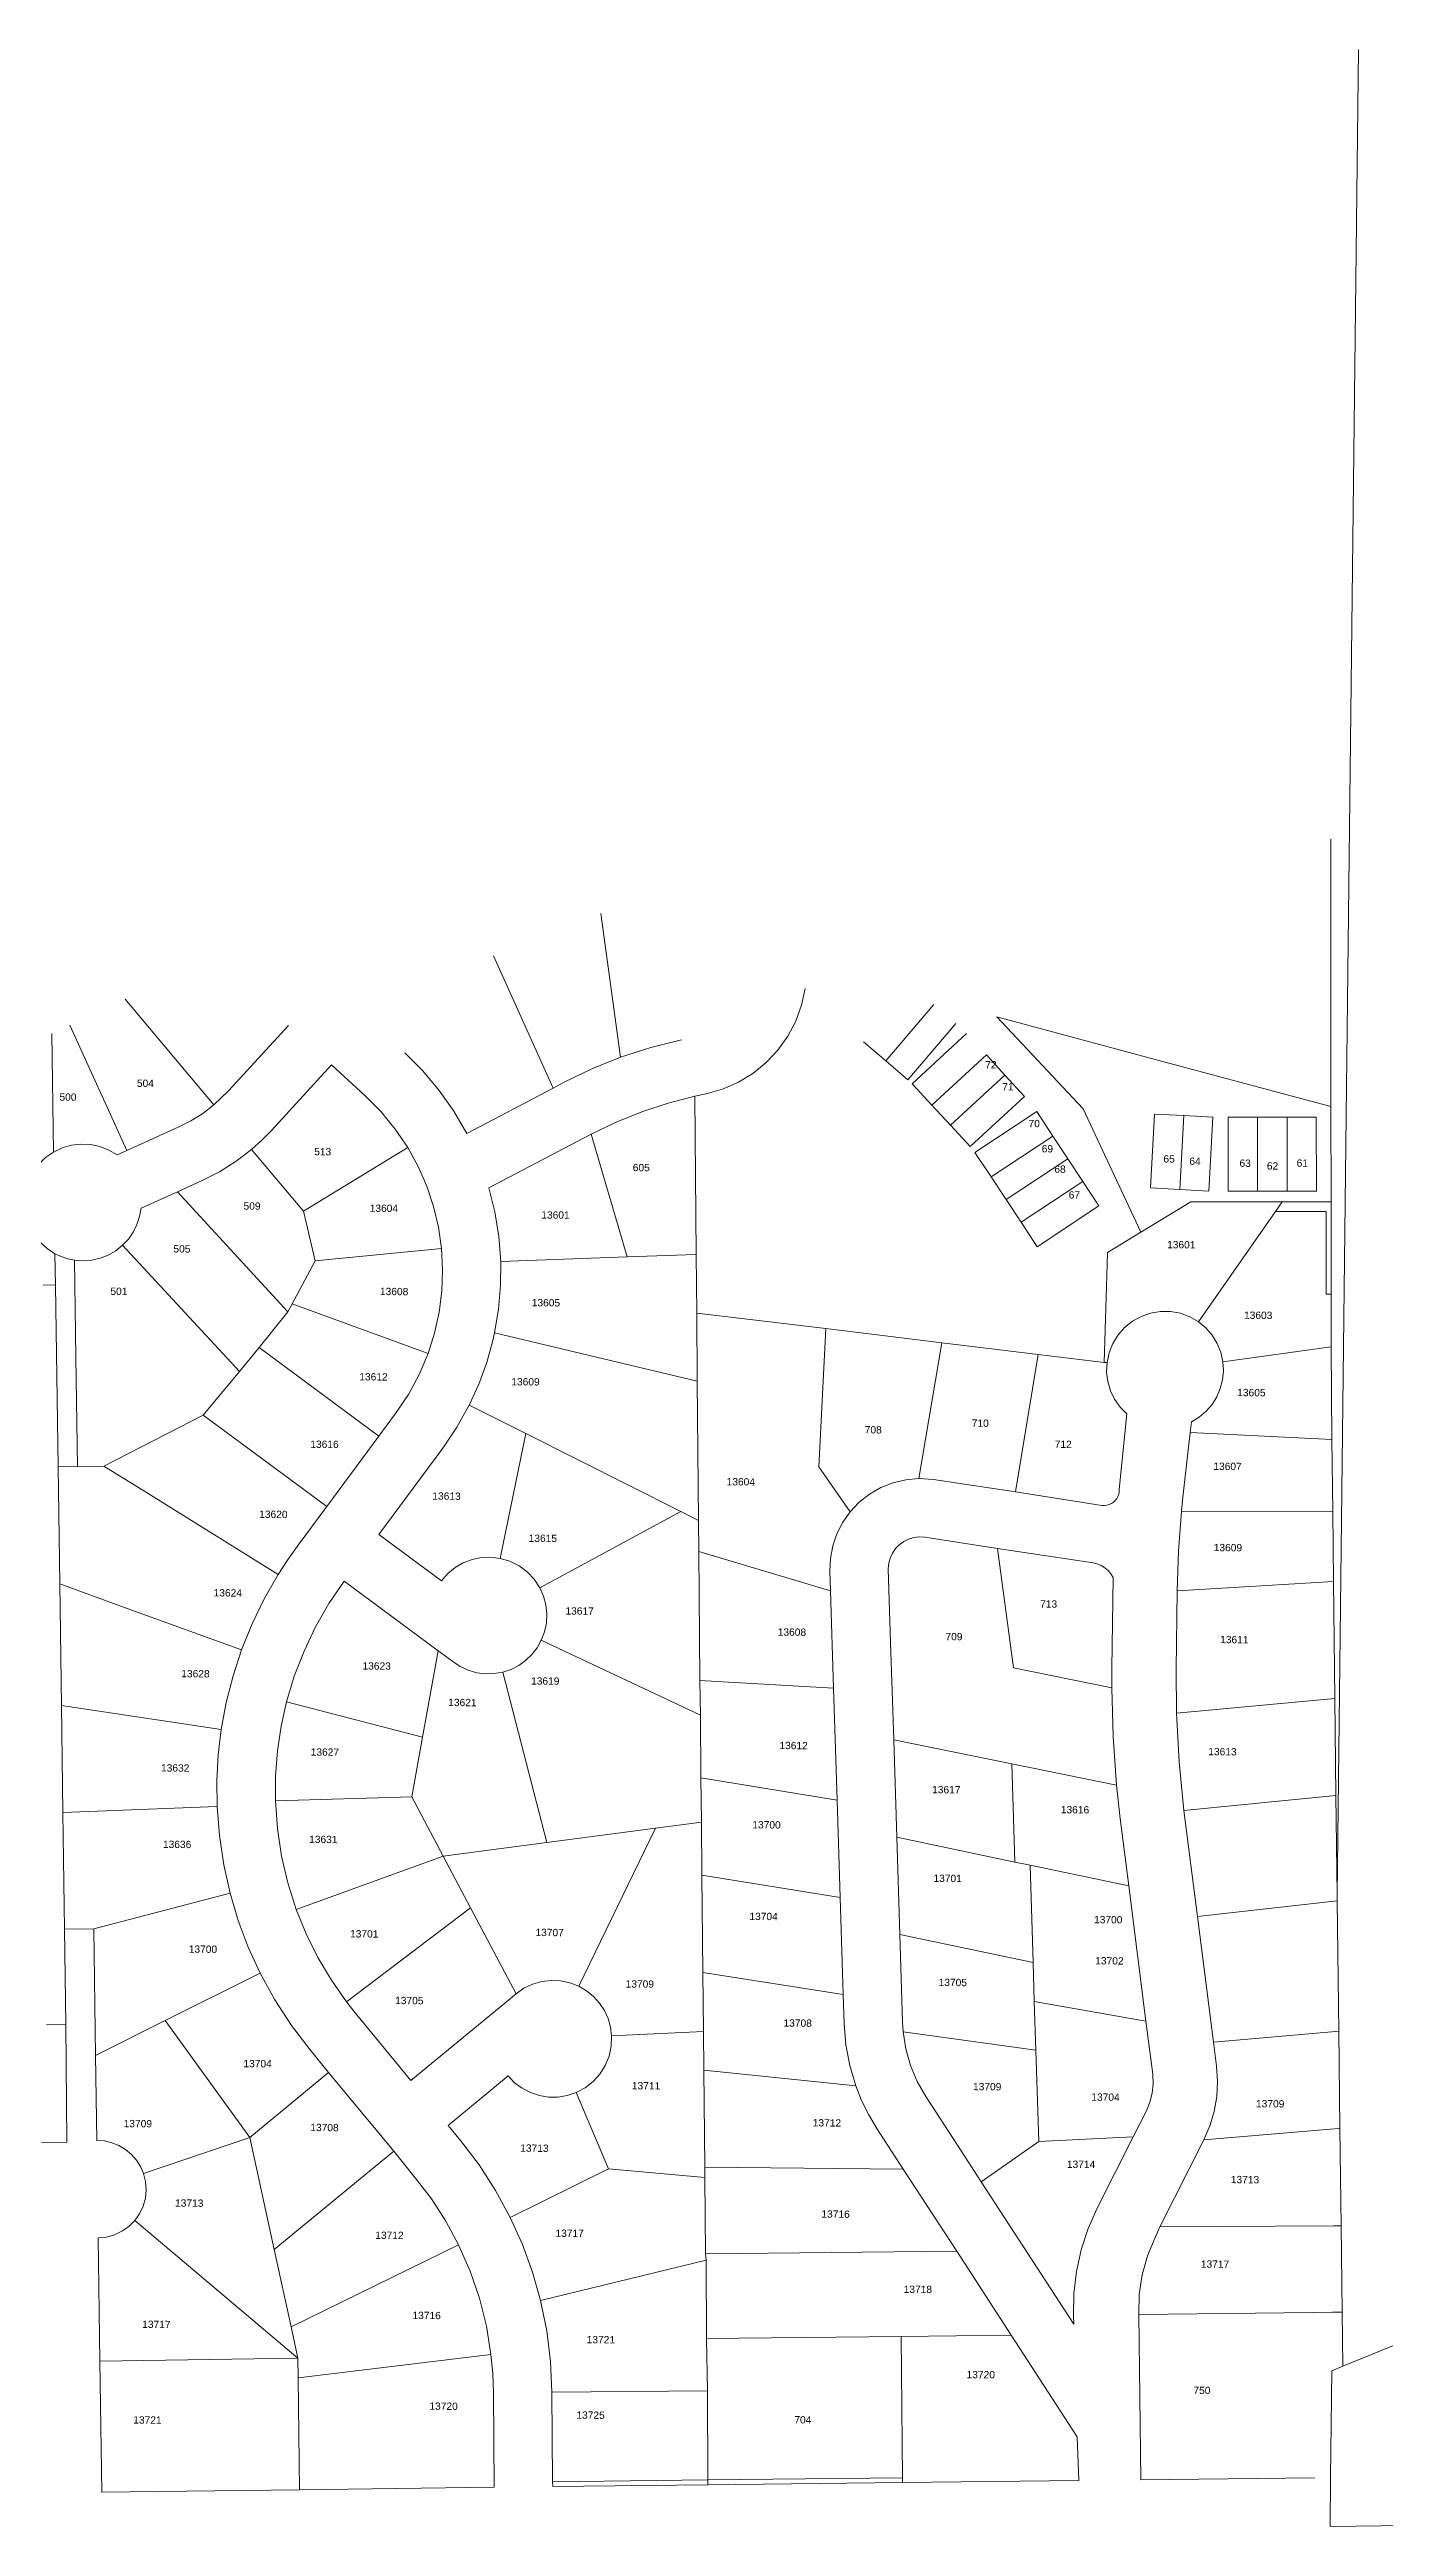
# Model space of a CAD drawing. Header units: feet. Extents: x 2808417 to 2820762, y 948624 to 970780.
# Drawn here: x 2814764 to 2816135, y 968236 to 970780 of the extents above; entities that cross this region are included whole.
import ezdxf
from ezdxf.enums import TextEntityAlignment as Align

# ---------------------------------------------------------------- set-up
doc = ezdxf.new("R2010")
doc.units = ezdxf.units.FT
doc.header["$LTSCALE"] = 0.015
doc.header["$MEASUREMENT"] = 0
doc.layers.add('Dakota County Addresses', color=7, linetype='Continuous')
doc.layers.add('Dakota County Parcels', color=7, linetype='Continuous')
doc.styles.add('Dimensions 100', font='arial.ttf')

# ---------------------------------------------------------------- blocks, each defined once
blk = doc.blocks.new('ACMAP_ANN_TEMPLATE_Dakota County Addresses')
at = {"layer": 'Dakota County Addresses', "style": 'Dimensions 100'}
blk.add_attdef('DakotaCountyAddress', text='', height=50, dxfattribs=at).set_placement((0, 0), align=Align.CENTER)

msp = doc.modelspace()

# ---------------------------------------------------------------- linework, layer by layer
at = {"layer": 'Dakota County Parcels', "lineweight": 5}
for p, q in [((2816086.6, 968885.1), (2816108.5, 970780.2)), ((2816080.2, 969694.7), (2816080, 969969.3)), ((2815330.5, 969892.9), (2815350.6, 969745.2)), ((2815220.4, 969849.3), (2815281.4, 969713.6)), ((2814842.1, 969804.8), (2814933.2, 969696.5)), ((2814785.3, 969778.3), (2814843.7, 969649.4)), ((2814948, 969710.6), (2815009.8, 969777.9)), ((2815623, 969741.6), (2815672.3, 969799.4)), ((2815645.8, 969722.2), (2815695.1, 969779.9)), ((2815737, 969786.6), (2815825.7, 969692.3)), ((2815737, 969786.6), (2815899.6, 969743.1)), ((2814768.4, 969647.9), (2814766.7, 969769.7)), ((2815600.2, 969761.1), (2815623, 969741.6)), ((2815650.2, 969718.1), (2815706, 969769.6)), ((2814992.2, 969670.1), (2815054, 969737.4)), ((2815054, 969737.4), (2815088.6, 969705.6)), ((2815623, 969741.6), (2815645.8, 969722.2)), ((2815670.5, 969696.1), (2815726.4, 969747.6)), ((2815689.5, 969675.5), (2815745.4, 969727)), ((2815726.4, 969747.6), (2815745.4, 969727)), ((2815745.4, 969727), (2815765.7, 969705)), ((2815899.6, 969743.1), (2816080.2, 969694.7)), ((2814933.2, 969696.5), (2814948, 969710.6)), ((2815192.9, 969667.1), (2815281.4, 969713.6)), ((2815281.4, 969713.6), (2815292.7, 969719.5)), ((2815426.9, 969705.3), (2815438.7, 969707.8)), ((2815428.4, 969542.6), (2815426.9, 969705.3)), ((2815650.2, 969718.1), (2815670.5, 969696.1)), ((2815709.9, 969653.5), (2815765.7, 969705)), ((2814843.7, 969649.4), (2814896.4, 969673.3)), ((2815670.5, 969696.1), (2815689.5, 969675.5)), ((2815689.5, 969675.5), (2815709.9, 969653.5)), ((2815714.7, 969647.5), (2815778.2, 969689.4)), ((2815778.2, 969689.4), (2815794.7, 969664.3)), ((2815825.7, 969692.3), (2815885.1, 969565.5)), ((2815894.9, 969611.1), (2815899, 969686.9)), ((2815899, 969686.9), (2815929.1, 969685.3)), ((2815925, 969609.4), (2815929.1, 969685.3)), ((2815929.1, 969685.3), (2815959.1, 969683.7)), ((2815959.1, 969683.7), (2815955, 969607.8)), ((2815974.7, 969683.7), (2816004.9, 969683.7)), ((2815974.8, 969607.7), (2815974.7, 969683.7)), ((2816004.9, 969683.7), (2816035.1, 969683.7)), ((2816004.9, 969607.7), (2816004.9, 969683.7)), ((2816035.1, 969683.7), (2816065.2, 969683.7)), ((2816035.2, 969607.7), (2816035.1, 969683.7)), ((2816065.2, 969683.7), (2816065.3, 969607.8)), ((2816080.3, 969596.8), (2816080.2, 969694.7)), ((2814833.7, 969644.9), (2814843.7, 969649.4)), ((2814971.9, 969650.6), (2815025.2, 969587.2)), ((2815025.2, 969587.2), (2815132.3, 969652.4)), ((2815215.6, 969611.2), (2815320.6, 969666.4)), ((2815320.6, 969666.4), (2815357.6, 969540.1)), ((2815714.7, 969647.5), (2815731.2, 969622.5)), ((2815731.2, 969622.5), (2815794.7, 969664.3)), ((2815794.7, 969664.3), (2815810.1, 969640.9)), ((2815731.2, 969622.5), (2815746.6, 969599.1)), ((2815746.6, 969599.1), (2815810.1, 969640.9)), ((2815810.1, 969640.9), (2815825.5, 969617.6)), ((2814858.4, 969590.2), (2814895.8, 969607.1)), ((2814895.8, 969607.1), (2814921.2, 969618.6)), ((2814895.8, 969607.1), (2815009.1, 969483.7)), ((2815746.6, 969599.1), (2815762.1, 969575.7)), ((2815762.1, 969575.7), (2815825.5, 969617.6)), ((2815825.5, 969617.6), (2815842, 969592.5)), ((2815885.1, 969565.5), (2815936.3, 969596.7)), ((2815894.9, 969611.1), (2815925, 969609.4)), ((2815925, 969609.4), (2815955, 969607.8)), ((2815936.3, 969596.7), (2816030.3, 969596.7)), ((2815974.8, 969607.7), (2816004.9, 969607.7)), ((2816004.9, 969607.7), (2816035.2, 969607.7)), ((2816023.3, 969586.7), (2816030.3, 969596.7)), ((2816030.3, 969596.7), (2816080.3, 969596.8)), ((2816035.2, 969607.7), (2816065.3, 969607.8)), ((2816080.4, 969501.8), (2816080.3, 969596.8)), ((2815025.2, 969587.2), (2815037, 969536.2)), ((2815762.1, 969575.7), (2815778.6, 969550.7)), ((2815778.6, 969550.7), (2815842, 969592.5)), ((2815944.2, 969473.6), (2816023.3, 969586.7)), ((2816075.3, 969586.8), (2816023.3, 969586.7)), ((2816075.4, 969501.8), (2816075.3, 969586.8)), ((2814839.4, 969552.1), (2814959.3, 969422.4)), ((2815037, 969536.2), (2815166.8, 969548.8)), ((2815850.9, 969544.8), (2815885.1, 969565.5)), ((2814770.4, 969511.2), (2814769.9, 969543.5)), ((2815013.5, 969492.1), (2815037, 969536.2)), ((2815227.8, 969535.6), (2815357.6, 969540.1)), ((2815357.6, 969540.1), (2815428.4, 969542.6)), ((2815429, 969482.5), (2815428.4, 969542.6)), ((2814757.9, 969511.4), (2814770.4, 969511.2)), ((2814773.1, 969324.5), (2814770.4, 969511.2)), ((2816075.4, 969501.8), (2816080.4, 969501.8)), ((2816080.4, 969447.8), (2816080.4, 969501.8)), ((2814979.5, 969447.2), (2815009.1, 969483.7)), ((2815009.1, 969483.7), (2815013.5, 969492.1)), ((2815013.5, 969492.1), (2815153.1, 969441.1)), ((2815429, 969482.5), (2815561.6, 969466.5)), ((2815429.5, 969412.7), (2815429, 969482.5)), ((2814959.3, 969422.4), (2814979.5, 969447.2)), ((2814979.5, 969447.2), (2815102.6, 969356)), ((2815219.7, 969454.4), (2815221.4, 969462.2)), ((2815221.4, 969462.2), (2815429.5, 969412.7)), ((2815554.5, 969324.5), (2815561.6, 969466.5)), ((2815561.6, 969466.5), (2815680.7, 969452.1)), ((2815657.1, 969312.5), (2815680.7, 969452.1)), ((2815680.7, 969452.1), (2815779.7, 969440.1)), ((2815969.3, 969432.5), (2816080.4, 969447.8)), ((2816081.1, 969352.8), (2816080.4, 969447.8)), ((2814922.2, 969377.8), (2814959.3, 969422.4)), ((2815756.2, 969298.9), (2815779.7, 969440.1)), ((2815779.7, 969440.1), (2815847.3, 969431.9)), ((2815847.3, 969431.9), (2815850.3, 969431.6)), ((2815430.8, 969269.4), (2815429.5, 969412.7)), ((2814820.3, 969325.2), (2814922.2, 969377.8)), ((2814922.2, 969377.8), (2815049.1, 969283.8)), ((2815102.6, 969356), (2815119.8, 969379.3)), ((2815195.4, 969387.9), (2815253.4, 969358.7)), ((2815862.8, 969301.4), (2815870.6, 969379)), ((2815935.8, 969360), (2815937, 969370.9)), ((2815049.1, 969283.8), (2815102.6, 969356)), ((2815102.6, 969255.2), (2815168.1, 969343.6)), ((2815227.1, 969230.6), (2815253.4, 969358.7)), ((2815253.4, 969358.7), (2815412.6, 969278.6)), ((2815928.3, 969293.5), (2815935.8, 969360)), ((2815935.8, 969360), (2816081.1, 969352.8)), ((2816082, 969278.8), (2816081.1, 969352.8)), ((2814773.1, 969324.5), (2814793, 969324.8)), ((2814774.8, 969204.5), (2814773.1, 969324.5)), ((2814793, 969324.8), (2814820.3, 969325.2)), ((2815554.5, 969324.5), (2815586.5, 969278.5)), ((2815672.1, 969311.5), (2815657.1, 969312.5)), ((2815672.1, 969311.5), (2815756.2, 969298.9)), ((2815756.2, 969298.9), (2815845.1, 969285)), ((2815928.3, 969293.5), (2815926.7, 969279)), ((2815018.7, 969242.7), (2815049.1, 969283.8)), ((2815267.9, 969200.4), (2815412.6, 969278.6)), ((2815412.6, 969278.6), (2815430.8, 969269.4)), ((2815431, 969237.8), (2815430.8, 969269.4)), ((2815926.7, 969279), (2816082, 969278.8)), ((2816082.9, 969206.8), (2816082, 969278.8)), ((2815102.6, 969255.2), (2815166.9, 969207.6)), ((2815663.1, 969252.2), (2815737.7, 969240.8)), ((2815737.7, 969240.8), (2815836, 969225.9)), ((2815737.7, 969240.8), (2815754.3, 969118.2)), ((2815431, 969237.8), (2815566.4, 969197.2)), ((2815432.3, 969105.1), (2815431, 969237.8)), ((2815565.8, 969217.2), (2815566.4, 969197.2)), ((2815625.7, 969219.9), (2815628.1, 969144.1)), ((2814776.6, 969079.6), (2814774.8, 969204.5)), ((2815066.9, 969207), (2815163.3, 969135.6)), ((2815566.4, 969197.2), (2815569.5, 969097.3)), ((2815855.2, 969117.5), (2815856.5, 969211)), ((2815921.2, 969116.6), (2815922.2, 969197.2)), ((2815922.2, 969197.2), (2816082.9, 969206.8)), ((2816084.2, 969086.8), (2816082.9, 969206.8)), ((2815269.4, 969146.4), (2815432.7, 969069.6)), ((2815628.1, 969144.1), (2815631.2, 969044.2)), ((2815147.3, 969047), (2815163.3, 969135.6)), ((2815163.3, 969135.6), (2815178.4, 969124.5)), ((2815230, 969113.8), (2815275.1, 968938.8)), ((2815754.3, 969118.2), (2815855.1, 969097.5)), ((2815855.2, 969117.5), (2815855.1, 969097.5)), ((2815921.2, 969116.6), (2815921.6, 969071.5)), ((2815432.7, 969069.6), (2815432.3, 969105.1)), ((2815432.3, 969105.1), (2815569.5, 969097.3)), ((2815569.5, 969097.3), (2815573.1, 968982.4)), ((2814776.6, 969079.6), (2814940.8, 969054.9)), ((2814778.1, 968969.6), (2814776.6, 969079.6)), ((2815007.8, 969083.3), (2815147.3, 969047)), ((2815433.3, 969005.1), (2815432.7, 969069.6)), ((2815921.6, 969071.5), (2816084.2, 969086.8)), ((2816085.4, 968986.9), (2816084.2, 969086.8)), ((2815136.3, 968985.8), (2815147.3, 969047)), ((2815631.2, 969044.2), (2815752.7, 969019.5)), ((2815631.2, 969044.2), (2815634.3, 968944.3)), ((2815752.7, 969019.5), (2815860.1, 968997.7)), ((2815755.6, 968918.7), (2815752.7, 969019.5)), ((2814996.4, 968981.4), (2815136.3, 968985.8)), ((2815136.3, 968985.8), (2815168.6, 968924.8)), ((2815433.3, 969005.1), (2815573.1, 968982.4)), ((2815433.7, 968959.6), (2815433.3, 969005.1)), ((2815860.1, 968997.7), (2815863.9, 968963.5)), ((2815929.3, 968971.8), (2816085.4, 968986.9)), ((2816086.6, 968885.1), (2816085.4, 968986.9)), ((2814778.1, 968969.6), (2814936.5, 968975.9)), ((2814779.8, 968849.6), (2814778.1, 968969.6)), ((2815573.1, 968982.4), (2815576.2, 968882.4)), ((2815863.9, 968963.5), (2815872.7, 968894.1)), ((2815929.3, 968971.8), (2815943.2, 968862.7)), ((2815168.6, 968924.8), (2815275.1, 968938.8)), ((2815275.1, 968938.8), (2815386.7, 968953.5)), ((2815307.9, 968791.1), (2815386.7, 968953.5)), ((2815386.7, 968953.5), (2815433.7, 968959.6)), ((2815434.3, 968905.1), (2815433.7, 968959.6)), ((2815634.3, 968944.3), (2815637.4, 968844.3)), ((2815634.3, 968944.3), (2815755.6, 968918.7)), ((2815017.7, 968870.1), (2815168.6, 968924.8)), ((2815168.6, 968924.8), (2815196.7, 968871.8)), ((2815755.6, 968918.7), (2815771.3, 968915.4)), ((2815774.4, 968815.5), (2815771.3, 968915.4)), ((2815771.3, 968915.4), (2815872.7, 968894.1)), ((2814809.8, 968850.1), (2814949.8, 968886.6)), ((2815435.3, 968805.1), (2815434.3, 968905.1)), ((2815434.3, 968905.1), (2815576.2, 968882.4)), ((2815872.7, 968894.1), (2815890.3, 968755.2)), ((2816086.7, 968878.9), (2816086.6, 968885.1)), ((2815069.4, 968775.1), (2815196.7, 968871.8)), ((2815196.7, 968871.8), (2815243.5, 968783.4)), ((2815576.2, 968882.4), (2815579.3, 968782.5)), ((2815943.2, 968862.7), (2816086.7, 968878.9)), ((2815943.2, 968862.7), (2815959.5, 968733.8)), ((2816088.3, 968745.1), (2816086.7, 968878.9)), ((2814809.8, 968850.1), (2814779.8, 968849.6)), ((2814781.3, 968751.9), (2814779.8, 968849.6)), ((2814811.7, 968720.1), (2814809.8, 968850.1)), ((2815637.4, 968844.3), (2815774.4, 968815.5)), ((2815637.4, 968844.3), (2815640.2, 968754.4)), ((2815775.6, 968775.5), (2815774.4, 968815.5)), ((2814883.2, 968755.9), (2814980.6, 968804.7)), ((2815135.5, 968694.4), (2815243.5, 968783.4)), ((2815435.3, 968805.1), (2815579.3, 968782.5)), ((2815436, 968744.7), (2815435.3, 968805.1)), ((2815579.3, 968782.5), (2815580.3, 968752.5)), ((2815069.4, 968775.1), (2815078.3, 968763.9)), ((2815078.3, 968763.9), (2815135.5, 968694.4)), ((2815775.6, 968775.5), (2815890.3, 968755.2)), ((2815777.2, 968725.6), (2815775.6, 968775.5)), ((2814761.4, 968751.6), (2814781.3, 968751.9)), ((2814782, 968630.9), (2814781.3, 968751.9)), ((2814811.7, 968720.1), (2814883.2, 968755.9)), ((2814883.2, 968755.9), (2814970, 968635.9)), ((2815341.6, 968740.1), (2815436, 968744.7)), ((2815436.2, 968705.1), (2815436, 968744.7)), ((2815640.2, 968754.4), (2815640.9, 968744.4)), ((2815640.9, 968744.4), (2815777.2, 968725.6)), ((2815890.3, 968755.2), (2815897.2, 968700.7)), ((2815959.5, 968733.8), (2816085, 968744.8)), ((2815959.5, 968733.8), (2815962.6, 968709)), ((2816085, 968744.8), (2816088.3, 968745.1)), ((2816089.5, 968645.1), (2816088.3, 968745.1)), ((2814813, 968632.7), (2814811.7, 968720.1)), ((2815032, 968725.8), (2815051, 968702.6)), ((2815780.1, 968631.8), (2815777.2, 968725.6)), ((2814970, 968635.9), (2815051, 968702.6)), ((2815051, 968702.6), (2815117.8, 968621.6)), ((2815173.6, 968648.1), (2815235.4, 968699)), ((2815305.1, 968681.9), (2815338.3, 968603.6)), ((2815437.2, 968605.2), (2815436.2, 968705.1)), ((2815436.2, 968705.1), (2815592.3, 968688.9)), ((2815664.2, 968677.9), (2815696.7, 968627.8)), ((2815877.2, 968636.4), (2815890.7, 968663.1)), ((2814752, 968630.6), (2814782, 968630.9)), ((2814861, 968598.8), (2814970, 968635.9)), ((2814970, 968635.9), (2814995.1, 968520.6)), ((2815173.6, 968648.1), (2815186.3, 968632.7)), ((2815613.9, 968645.2), (2815641.1, 968603.3)), ((2815721.1, 968590.4), (2815780.1, 968631.8)), ((2815780.1, 968631.8), (2815877.2, 968636.4)), ((2815840.2, 968563.2), (2815877.2, 968636.4)), ((2815904.6, 968544.1), (2815949.6, 968633.4)), ((2815949.6, 968633.4), (2816083.9, 968644.6)), ((2816083.9, 968644.6), (2816089.5, 968645.1)), ((2816090.7, 968545.1), (2816089.5, 968645.1)), ((2814995.1, 968520.6), (2815117.8, 968621.6)), ((2815117.8, 968621.6), (2815140, 968594.5)), ((2815437.3, 968594.7), (2815437.2, 968605.2)), ((2815437.2, 968605.2), (2815641.1, 968603.3)), ((2815696.7, 968627.8), (2815721.1, 968590.4)), ((2815237.5, 968553.7), (2815338.3, 968603.6)), ((2815338.3, 968603.6), (2815437.3, 968594.7)), ((2815438.1, 968516.2), (2815437.3, 968594.7)), ((2815641.1, 968603.3), (2815695.9, 968519)), ((2815721.1, 968590.4), (2815816.1, 968444.2)), ((2816092.5, 968401), (2816521.9, 968576.8)), ((2814816.2, 968406.2), (2814814.4, 968532.7)), ((2814851.9, 968550.4), (2815019.4, 968409.1)), ((2815899.6, 968533.2), (2815904.6, 968544.1)), ((2815904.6, 968544.1), (2816082.7, 968545.1)), ((2816082.7, 968545.1), (2816090.7, 968545.1)), ((2816091.8, 968456.4), (2816090.7, 968545.1)), ((2814995.1, 968520.6), (2815012.4, 968441.3)), ((2815012.4, 968441.3), (2815184.4, 968525.6)), ((2815268.6, 968468.3), (2815438.5, 968509.7)), ((2815695.9, 968519), (2815438.1, 968516.2)), ((2815438.5, 968509.7), (2815438.1, 968516.2)), ((2815439, 968429.2), (2815438.5, 968509.7)), ((2815695.9, 968519), (2815752, 968432.7)), ((2815816.1, 968444.2), (2815815.8, 968452.7)), ((2815882.8, 968454.1), (2816061.8, 968456.1)), ((2815882.8, 968454.1), (2815884.9, 968284.2)), ((2816061.8, 968456.1), (2816081.7, 968456.3)), ((2816081.7, 968456.3), (2816091.8, 968456.4)), ((2816092.5, 968401), (2816091.8, 968456.4)), ((2815012.4, 968441.3), (2815019.4, 968409.1)), ((2815439, 968429.2), (2815638.9, 968431.4)), ((2815439.9, 968375.5), (2815439, 968429.2)), ((2815638.9, 968431.4), (2815752, 968432.7)), ((2815640.3, 968286.4), (2815638.9, 968431.4)), ((2815752, 968432.7), (2815819.7, 968328.5)), ((2815019.4, 968409.1), (2814816.2, 968406.2)), ((2814818.1, 968271.6), (2814816.2, 968406.2)), ((2815019.7, 968389.1), (2815019.4, 968409.1)), ((2815019.7, 968389.1), (2815217.7, 968413)), ((2816081, 968396.3), (2816092.5, 968401)), ((2815021.1, 968274.1), (2815019.7, 968389.1)), ((2815280.3, 968374.2), (2815439.9, 968375.5)), ((2815440.4, 968284.2), (2815439.9, 968375.5)), ((2815221.1, 968276.6), (2815220.3, 968373.7)), ((2815281, 968282.3), (2815280.3, 968374.2)), ((2815819.7, 968328.5), (2815821.2, 968283.4)), ((2814818.1, 968271.6), (2815021.1, 968274.1)), ((2815021.1, 968274.1), (2815221.1, 968276.6)), ((2815440.4, 968284.2), (2815281, 968282.3)), ((2815281.1, 968277.3), (2815281, 968282.3)), ((2815281.1, 968277.3), (2815440.4, 968279.2)), ((2815640.3, 968286.4), (2815440.4, 968284.2)), ((2815440.4, 968279.2), (2815440.4, 968284.2)), ((2815440.4, 968279.2), (2815640.4, 968281.4)), ((2815640.4, 968281.4), (2815640.3, 968286.4)), ((2815640.4, 968281.4), (2815821.2, 968283.4)), ((2815884.9, 968284.2), (2816063.8, 968286.1)), ((2816079.3, 968236.3), (2816079.8, 968286.3))]:
    msp.add_line(p, q, dxfattribs=at)
for points in [[(2815438.7, 969707.8), (2815455.6, 969712.6), (2815471.7, 969719.6), (2815486.7, 969728.7), (2815500.3, 969739.7), (2815512.3, 969752.5), (2815522.5, 969766.8), (2815530.6, 969782.3), (2815536.6, 969798.8), (2815540.3, 969816)], [(2815192.9, 969667.1), (2815179.7, 969689.7), (2815164.6, 969711.2), (2815147.7, 969731.3), (2815129.1, 969749.8)], [(2815413.4, 969763.1), (2815381.7, 969755.3), (2815350.6, 969745.2)], [(2815350.6, 969745.2), (2815321.2, 969733.3), (2815292.7, 969719.5)], [(2815132.3, 969652.4), (2815119.4, 969671.5), (2815104.8, 969689.3), (2815088.6, 969705.6)], [(2815426.9, 969705.3), (2815399.5, 969698.2), (2815372.5, 969689.3), (2815346.2, 969678.7), (2815320.6, 969666.4)], [(2814896.4, 969673.3), (2814909.4, 969679.9), (2814921.7, 969687.6), (2814933.2, 969696.5)], [(2814768.4, 969647.9), (2814760.3, 969642.2), (2814753.1, 969635.1), (2814747.3, 969627)], [(2814833.7, 969644.9), (2814825.2, 969649.9), (2814816.1, 969653.5), (2814806.4, 969655.6), (2814796.6, 969656.1), (2814786.8, 969654.9), (2814777.3, 969652.2), (2814768.4, 969647.9)], [(2814921.2, 969618.6), (2814939, 969627.7), (2814956, 969638.4), (2814971.9, 969650.6)], [(2814971.9, 969650.6), (2814982.4, 969660), (2814992.2, 969670.1)], [(2815166.8, 969548.8), (2815163.7, 969570.6), (2815158.6, 969592), (2815151.7, 969612.9), (2815142.9, 969633.1), (2815132.3, 969652.4)], [(2814747.3, 969627), (2814743, 969618.4), (2814740.1, 969609.1), (2814738.8, 969599.6), (2814739, 969589.9), (2814740.8, 969580.4), (2814744.1, 969571.3), (2814748.8, 969562.9), (2814754.7, 969555.3), (2814761.9, 969548.8), (2814769.9, 969543.5)], [(2815227.8, 969535.6), (2815225.8, 969561.1), (2815221.7, 969586.4), (2815215.6, 969611.2)], [(2814839.4, 969552.1), (2814845.4, 969558.4), (2814850.3, 969565.6), (2814854.2, 969573.4), (2814856.9, 969581.6), (2814858.4, 969590.2)], [(2814790, 969536.8), (2814798.9, 969536.1), (2814807.8, 969536.8), (2814816.5, 969538.8), (2814824.7, 969542.1), (2814832.5, 969546.5), (2814839.4, 969552.1)], [(2815153.1, 969441.1), (2815159.7, 969461.9), (2815164.4, 969483.3), (2815167.1, 969505.1), (2815168, 969527), (2815166.8, 969548.8)], [(2814769.9, 969543.5), (2814776.3, 969540.5), (2814783.1, 969538.2), (2814790, 969536.8)], [(2814793, 969324.8), (2814791.4, 969436.8), (2814790, 969536.8)], [(2815221.4, 969462.2), (2815225.5, 969486.5), (2815227.6, 969511), (2815227.8, 969535.6)], [(2815847.3, 969431.9), (2815850.5, 969532.5), (2815850.9, 969544.8)], [(2815944.2, 969473.6), (2815935.3, 969478.7), (2815925.7, 969482.3), (2815915.5, 969484.1), (2815905.3, 969484.2), (2815895.1, 969482.5), (2815885.4, 969479.1), (2815876.4, 969474.2), (2815868.4, 969467.7), (2815861.6, 969460), (2815856.2, 969451.2), (2815852.4, 969441.7), (2815850.3, 969431.6)], [(2815969.3, 969432.5), (2815967.1, 969442.2), (2815963.4, 969451.3), (2815958.3, 969459.8), (2815951.8, 969467.2), (2815944.2, 969473.6)], [(2815195.4, 969387.9), (2815205.2, 969409.4), (2815213.3, 969431.6), (2815219.7, 969454.4)], [(2815119.8, 969379.3), (2815132.9, 969398.8), (2815144, 969419.4), (2815153.1, 969441.1)], [(2815850.3, 969431.6), (2815849.9, 969421.8), (2815851.1, 969412.1), (2815853.9, 969402.8), (2815858.1, 969394), (2815863.7, 969386), (2815870.6, 969379)], [(2815937, 969370.9), (2815944.9, 969375.7), (2815952, 969381.7), (2815958.1, 969388.7), (2815963, 969396.6), (2815966.6, 969405.1), (2815968.9, 969414.1), (2815969.8, 969423.3), (2815969.3, 969432.5)], [(2815168.1, 969343.6), (2815182.7, 969365.2), (2815195.4, 969387.9)], [(2814820.3, 969325.2), (2814862.8, 969298.8), (2814999.3, 969214.1)], [(2815657.1, 969312.5), (2815643.7, 969311.4), (2815630.6, 969308.3), (2815618, 969303.4), (2815606.3, 969296.6), (2815595.7, 969288.3), (2815586.5, 969278.5)], [(2815845.1, 969285), (2815847.6, 969284.8), (2815850.1, 969285.1), (2815852.5, 969285.8), (2815854.8, 969286.8), (2815856.9, 969288.2), (2815858.7, 969289.9), (2815860.3, 969291.9), (2815861.5, 969294.1), (2815862.3, 969296.5), (2815862.8, 969298.9), (2815862.8, 969301.4)], [(2815586.5, 969278.5), (2815578.9, 969267.7), (2815572.9, 969255.9), (2815568.7, 969243.4), (2815566.3, 969230.4), (2815565.8, 969217.2)], [(2815926.7, 969279), (2815923.6, 969238.1), (2815922.2, 969197.2)], [(2815018.7, 969242.7), (2815008.7, 969228.6), (2814999.3, 969214.1)], [(2815663.1, 969252.2), (2815657.5, 969252.6), (2815651.9, 969251.9), (2815646.5, 969250.4), (2815641.5, 969247.9), (2815637, 969244.6), (2815633, 969240.6), (2815629.9, 969236), (2815627.6, 969230.9), (2815626.2, 969225.5), (2815625.7, 969219.9)], [(2815227.1, 969230.6), (2815217.5, 969231.8), (2815207.8, 969231.4), (2815198.3, 969229.4), (2815189.2, 969226), (2815180.8, 969221.1), (2815173.3, 969214.9), (2815166.9, 969207.6)], [(2815267.9, 969200.4), (2815262.1, 969209.1), (2815254.9, 969216.7), (2815246.5, 969223), (2815237.2, 969227.6), (2815227.1, 969230.6)], [(2815856.5, 969211), (2815854.2, 969214.7), (2815851.4, 969218.1), (2815848.1, 969220.9), (2815844.4, 969223.2), (2815840.3, 969224.9), (2815836, 969225.9)], [(2814774.8, 969204.5), (2814840.5, 969180.6), (2814961.6, 969136.5)], [(2814999.3, 969214.1), (2814984.9, 969189.1), (2814972.4, 969163.2), (2814961.6, 969136.5)], [(2815066.9, 969207), (2815051.3, 969184.2), (2815037.6, 969160.3), (2815025.7, 969135.4), (2815015.7, 969109.7), (2815007.8, 969083.3)], [(2815269.4, 969146.4), (2815272.7, 969155.1), (2815274.6, 969164.2), (2815275, 969173.6), (2815274.1, 969182.8), (2815271.6, 969191.9), (2815267.9, 969200.4)], [(2815230, 969113.8), (2815238.4, 969116.6), (2815246.2, 969120.6), (2815253.3, 969125.7), (2815259.7, 969131.8), (2815265.1, 969138.7), (2815269.4, 969146.4)], [(2814961.6, 969136.5), (2814952.8, 969109.8), (2814945.9, 969082.6), (2814940.8, 969054.9)], [(2815178.4, 969124.5), (2815186, 969119.5), (2815194.2, 969115.6), (2815203, 969113.1), (2815212, 969112), (2815221.1, 969112.2), (2815230, 969113.8)], [(2815855.1, 969097.5), (2815856.5, 969047.5), (2815860.1, 968997.7)], [(2815007.8, 969083.3), (2815002.2, 969058.2), (2814998.4, 969032.8), (2814996.5, 969007.1), (2814996.4, 968981.4)], [(2815921.6, 969071.5), (2815924.3, 969021.6), (2815929.3, 968971.8)], [(2814940.8, 969054.9), (2814937.7, 969028.7), (2814936.3, 969002.3), (2814936.5, 968975.9)], [(2814936.5, 968975.9), (2814938.8, 968945.8), (2814943.3, 968916), (2814949.8, 968886.6)], [(2814996.4, 968981.4), (2814998.4, 968953), (2815002.6, 968924.9), (2815009.1, 968897.2), (2815017.7, 968870.1)], [(2814949.8, 968886.6), (2814958.2, 968858.6), (2814968.5, 968831.2), (2814980.6, 968804.7)], [(2815017.7, 968870.1), (2815027.9, 968845), (2815040, 968820.7), (2815053.8, 968797.3), (2815069.4, 968775.1)], [(2814980.6, 968804.7), (2814995.8, 968777.1), (2815012.9, 968750.8), (2815032, 968725.8)], [(2815307.9, 968791.1), (2815298.8, 968794.6), (2815289.2, 968796.6), (2815279.5, 968797.1), (2815269.8, 968795.9), (2815260.4, 968793.2), (2815251.6, 968789), (2815243.5, 968783.4)], [(2815341.6, 968740.1), (2815340.4, 968749.1), (2815337.9, 968757.9), (2815334.1, 968766.3), (2815329, 968773.9), (2815322.9, 968780.7), (2815315.8, 968786.5), (2815307.9, 968791.1)], [(2815305.1, 968681.9), (2815314.3, 968686.8), (2815322.5, 968693.2), (2815329.5, 968700.9), (2815335.1, 968709.8), (2815339, 968719.4), (2815341.2, 968729.6), (2815341.6, 968740.1)], [(2815580.3, 968752.5), (2815582, 968730.9), (2815586.1, 968709.6), (2815592.3, 968688.9)], [(2815640.9, 968744.4), (2815643.7, 968726.8), (2815648.5, 968709.7), (2815655.4, 968693.4), (2815664.2, 968677.9)], [(2815949.6, 968633.4), (2815955.8, 968647.7), (2815960.2, 968662.6), (2815962.9, 968677.9), (2815963.7, 968693.4), (2815962.6, 968709)], [(2815235.4, 968699), (2815242, 968692.1), (2815249.7, 968686.3), (2815258.3, 968681.9), (2815267.4, 968678.9), (2815276.9, 968677.3), (2815286.5, 968677.3), (2815296, 968678.8), (2815305.1, 968681.9)], [(2815592.3, 968688.9), (2815598.3, 968673.8), (2815605.6, 968659.2), (2815613.9, 968645.2)], [(2815890.7, 968663.1), (2815894.4, 968672.1), (2815896.7, 968681.4), (2815897.7, 968691), (2815897.2, 968700.7)], [(2814861, 968598.8), (2814857.9, 968606), (2814853.7, 968612.6), (2814848.5, 968618.5), (2814842.5, 968623.5), (2814835.7, 968627.5), (2814828.4, 968630.4), (2814820.8, 968632.2), (2814813, 968632.7)], [(2815237.5, 968553.7), (2815222.4, 968581.3), (2815205.4, 968607.7), (2815186.3, 968632.7)], [(2814851.9, 968550.4), (2814856.8, 968557.4), (2814860.5, 968565.2), (2814862.8, 968573.4), (2814863.6, 968581.9), (2814863, 968590.5), (2814861, 968598.8)], [(2815184.4, 968525.6), (2815171.4, 968549.7), (2815156.6, 968572.7), (2815140, 968594.5)], [(2815268.6, 968468.3), (2815260.3, 968497.5), (2815249.9, 968526), (2815237.5, 968553.7)], [(2815840.2, 968563.2), (2815831, 968542.3), (2815823.8, 968520.5), (2815818.9, 968498.2), (2815816.2, 968475.5), (2815815.8, 968452.7)], [(2814814.4, 968532.7), (2814822.9, 968533.5), (2814831.1, 968535.8), (2814838.8, 968539.5), (2814845.8, 968544.4), (2814851.9, 968550.4)], [(2815899.6, 968533.2), (2815891.9, 968514.3), (2815886.5, 968494.7), (2815883.4, 968474.5), (2815882.8, 968454.1)], [(2815217.7, 968413), (2815213, 968442.1), (2815205.8, 968470.7), (2815196.3, 968498.6), (2815184.4, 968525.6)], [(2815280.3, 968374.2), (2815278.8, 968405.8), (2815274.9, 968437.3), (2815268.6, 968468.3)], [(2815220.3, 968373.7), (2815219.5, 968393.4), (2815217.7, 968413)], [(2816079.8, 968286.3), (2816081, 968396.3), (2816081, 968396.3)], [(2816079.3, 968236.3), (2816131.7, 968236.9), (2816600.4, 968242.1), (2816601.9, 968242.1), (2816748.3, 968243.8), (2816749, 968243.8), (2817153, 968248.3)]]:
    msp.add_lwpolyline(points, dxfattribs=at)

# ---------------------------------------------------------------- block references
at = {"layer": 'Dakota County Addresses', "lineweight": 5, "xscale": 0.15, "yscale": 0.15, "zscale": 0.15, "rotation": 359.5015230000861}
for p, values in [((2815731, 969733.8), {'DakotaCountyAddress': '72'}), ((2814783.3, 969700.6), {'DakotaCountyAddress': '500'}), ((2814862.8, 969714.8), {'DakotaCountyAddress': '504'}), ((2815748.5, 969711.2), {'DakotaCountyAddress': '71'}), ((2815775.5, 969673.4), {'DakotaCountyAddress': '70'}), ((2815044.9, 969644.5), {'DakotaCountyAddress': '513'}), ((2815789, 969647.5), {'DakotaCountyAddress': '69'}), ((2815372, 969628.2), {'DakotaCountyAddress': '605'}), ((2815802, 969626.6), {'DakotaCountyAddress': '68'}), ((2815914, 969637.1), {'DakotaCountyAddress': '65'}), ((2815940.6, 969634.7), {'DakotaCountyAddress': '64'}), ((2815992.1, 969632.7), {'DakotaCountyAddress': '63'}), ((2816020.2, 969629.9), {'DakotaCountyAddress': '62'}), ((2816050.8, 969632.8), {'DakotaCountyAddress': '61'}), ((2814972.3, 969588.7), {'DakotaCountyAddress': '509'}), ((2815816.7, 969600.1), {'DakotaCountyAddress': '67'}), ((2815107.7, 969586.4), {'DakotaCountyAddress': '13604'}), ((2815283.9, 969579.5), {'DakotaCountyAddress': '13601'}), ((2814900.3, 969544.7), {'DakotaCountyAddress': '505'}), ((2815926.5, 969549), {'DakotaCountyAddress': '13601'}), ((2814835.6, 969501.1), {'DakotaCountyAddress': '501'}), ((2815118.2, 969500.9), {'DakotaCountyAddress': '13608'}), ((2815274.1, 969489.4), {'DakotaCountyAddress': '13605'}), ((2816005.5, 969476.5), {'DakotaCountyAddress': '13603'}), ((2815097, 969413.3), {'DakotaCountyAddress': '13612'}), ((2815253.1, 969408.2), {'DakotaCountyAddress': '13609'}), ((2815998.5, 969397.1), {'DakotaCountyAddress': '13605'}), ((2815720.1, 969365.7), {'DakotaCountyAddress': '710'}), ((2815046.7, 969344), {'DakotaCountyAddress': '13616'}), ((2815610.2, 969358.9), {'DakotaCountyAddress': '708'}), ((2815805.3, 969344), {'DakotaCountyAddress': '712'}), ((2815974, 969321.3), {'DakotaCountyAddress': '13607'}), ((2815172, 969290.8), {'DakotaCountyAddress': '13613'}), ((2815474.2, 969305.5), {'DakotaCountyAddress': '13604'}), ((2814994.2, 969272.1), {'DakotaCountyAddress': '13620'}), ((2815270.9, 969247.4), {'DakotaCountyAddress': '13615'}), ((2815974.4, 969237.9), {'DakotaCountyAddress': '13609'}), ((2814947.4, 969191.4), {'DakotaCountyAddress': '13624'}), ((2815308.7, 969172.8), {'DakotaCountyAddress': '13617'}), ((2815790.3, 969180), {'DakotaCountyAddress': '713'}), ((2815526.7, 969151.1), {'DakotaCountyAddress': '13608'}), ((2815693.1, 969146.5), {'DakotaCountyAddress': '709'}), ((2815981, 969143.4), {'DakotaCountyAddress': '13611'}), ((2814914.2, 969108.4), {'DakotaCountyAddress': '13628'}), ((2815100.3, 969116.3), {'DakotaCountyAddress': '13623'}), ((2815273.4, 969100.9), {'DakotaCountyAddress': '13619'}), ((2815188.3, 969078.8), {'DakotaCountyAddress': '13621'}), ((2815528.4, 969034.6), {'DakotaCountyAddress': '13612'}), ((2814893.4, 969011.6), {'DakotaCountyAddress': '13632'}), ((2815047.1, 969027.9), {'DakotaCountyAddress': '13627'}), ((2815968.8, 969028.3), {'DakotaCountyAddress': '13613'}), ((2815685.2, 968989.3), {'DakotaCountyAddress': '13617'}), ((2815500.6, 968953.2), {'DakotaCountyAddress': '13700'}), ((2815817.4, 968968.7), {'DakotaCountyAddress': '13616'}), ((2814895.4, 968933.1), {'DakotaCountyAddress': '13636'}), ((2815045.5, 968938.2), {'DakotaCountyAddress': '13631'}), ((2815686.6, 968898.2), {'DakotaCountyAddress': '13701'}), ((2815497.6, 968859.1), {'DakotaCountyAddress': '13704'}), ((2815851.5, 968855.8), {'DakotaCountyAddress': '13700'}), ((2814921.9, 968825.5), {'DakotaCountyAddress': '13700'}), ((2815087.5, 968841.2), {'DakotaCountyAddress': '13701'}), ((2815277.9, 968842.6), {'DakotaCountyAddress': '13707'}), ((2815852.7, 968813.5), {'DakotaCountyAddress': '13702'}), ((2815370.5, 968789.7), {'DakotaCountyAddress': '13709'}), ((2815691.9, 968791.3), {'DakotaCountyAddress': '13705'}), ((2815133.8, 968772.7), {'DakotaCountyAddress': '13705'}), ((2815532.6, 968749.6), {'DakotaCountyAddress': '13708'}), ((2814978, 968707.9), {'DakotaCountyAddress': '13704'}), ((2815376.9, 968685.2), {'DakotaCountyAddress': '13711'}), ((2815727.2, 968684.3), {'DakotaCountyAddress': '13709'}), ((2815848.7, 968673.5), {'DakotaCountyAddress': '13704'}), ((2816017.8, 968666.7), {'DakotaCountyAddress': '13709'}), ((2814855, 968646.3), {'DakotaCountyAddress': '13709'}), ((2815046.7, 968642.3), {'DakotaCountyAddress': '13708'}), ((2815562.6, 968647.1), {'DakotaCountyAddress': '13712'}), ((2815262.3, 968621.1), {'DakotaCountyAddress': '13713'}), ((2815823.6, 968604.5), {'DakotaCountyAddress': '13714'}), ((2815991.9, 968588.8), {'DakotaCountyAddress': '13713'}), ((2814907.8, 968564.7), {'DakotaCountyAddress': '13713'}), ((2815571.5, 968553.4), {'DakotaCountyAddress': '13716'}), ((2815113.4, 968531.6), {'DakotaCountyAddress': '13712'}), ((2815298.4, 968533.7), {'DakotaCountyAddress': '13717'}), ((2815961.2, 968502), {'DakotaCountyAddress': '13717'}), ((2815656, 968476.1), {'DakotaCountyAddress': '13718'}), ((2815151.6, 968449.3), {'DakotaCountyAddress': '13716'}), ((2814874.1, 968440.1), {'DakotaCountyAddress': '13717'}), ((2815330.5, 968424.4), {'DakotaCountyAddress': '13721'}), ((2815720.6, 968388.5), {'DakotaCountyAddress': '13720'}), ((2815947.7, 968372.3), {'DakotaCountyAddress': '750'}), ((2815169, 968356.1), {'DakotaCountyAddress': '13720'}), ((2815319.9, 968346.9), {'DakotaCountyAddress': '13725'}), ((2815537.9, 968342.1), {'DakotaCountyAddress': '704'}), ((2814864.9, 968341.9), {'DakotaCountyAddress': '13721'})]:
    msp.add_blockref('ACMAP_ANN_TEMPLATE_Dakota County Addresses', p, dxfattribs=at).add_auto_attribs(values)

doc.saveas('drawing.dxf')
